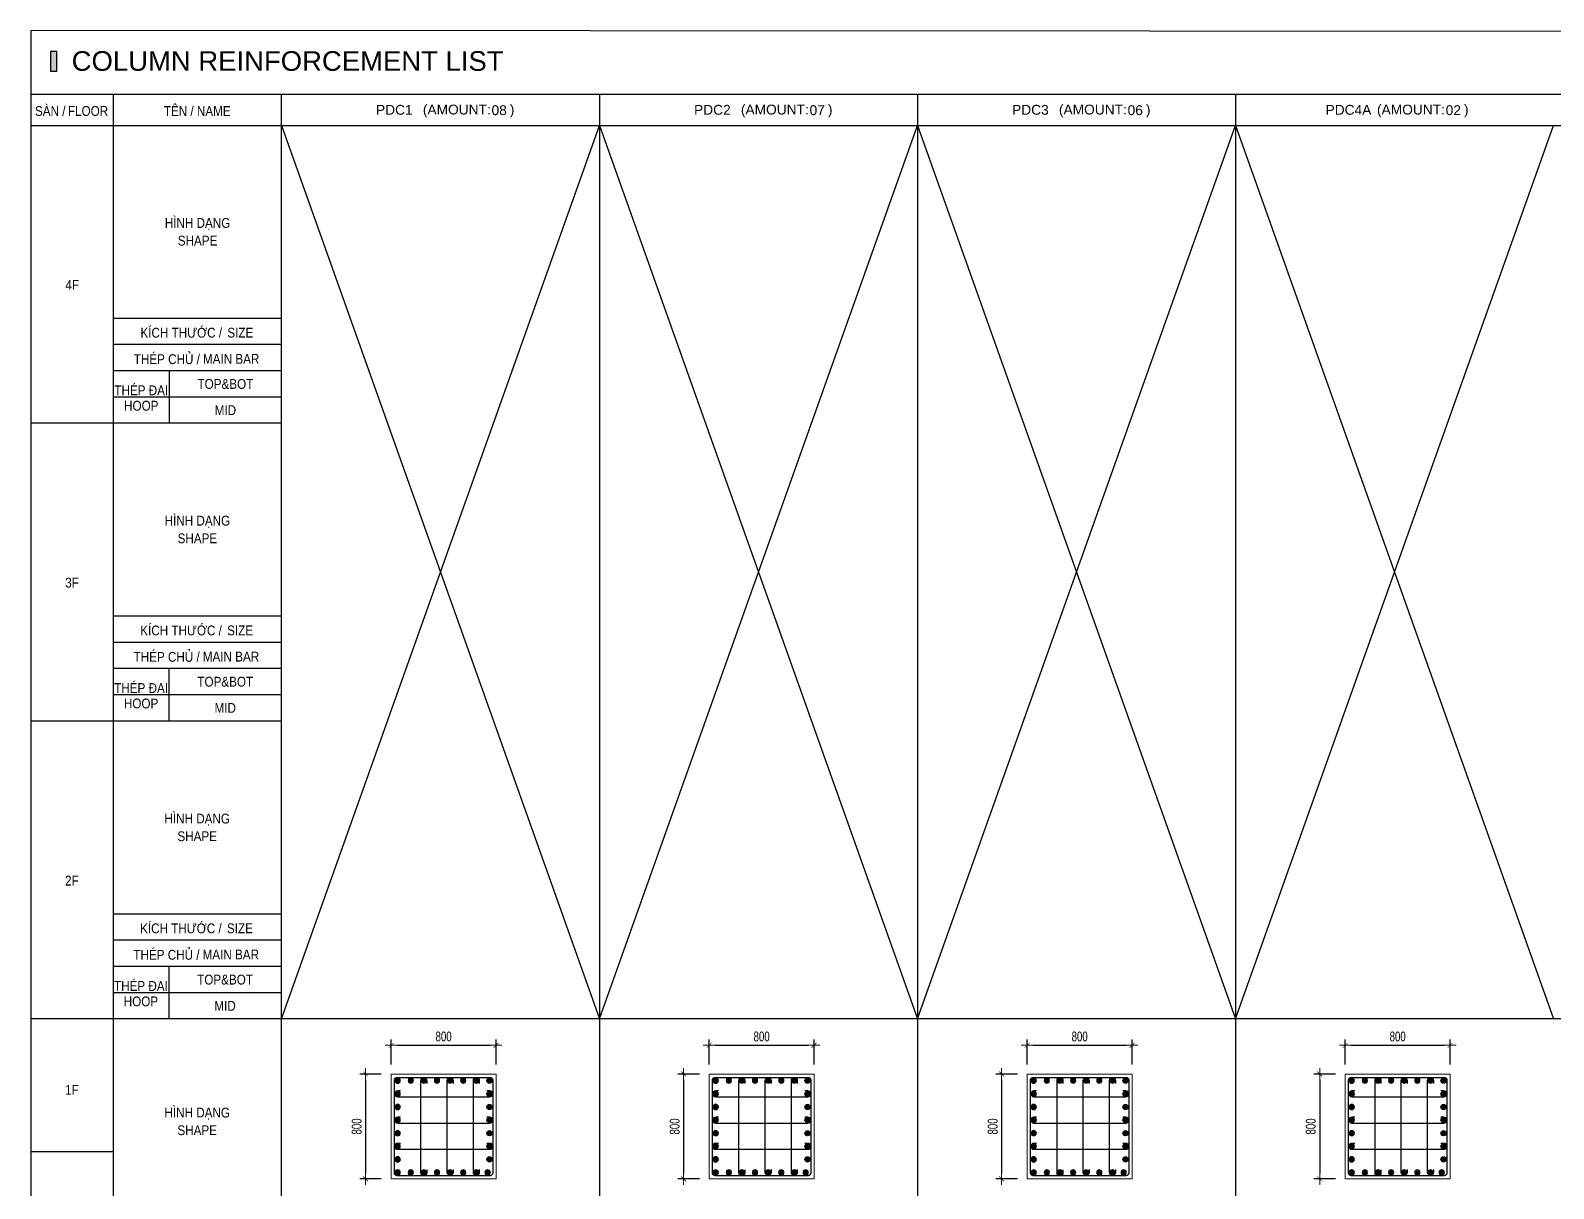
# Model space of a CAD drawing. Header units: millimetres. Extents: x 49323 to 538172, y -39336 to 181761.
# Drawn here: x 262047 to 273665, y 157141 to 165974 of the extents above; entities that cross this region are included whole.
import ezdxf
from ezdxf.enums import TextEntityAlignment as Align

# ---------------------------------------------------------------- set-up
doc = ezdxf.new("R2010")
doc.units = ezdxf.units.MM
doc.linetypes.add('CENTER2', pattern=[1.125, 0.75, -0.125, 0.125, -0.125])
doc.layers.get('Defpoints').update_dxf_attribs({"color": 151, "lineweight": 9})
for name, color, linetype in [('2', 2, 'Continuous'), ('A-ANNO-LEAD', 4, 'Continuous'), ('CEN', 1, 'CENTER2'), ('STL', 3, 'Continuous'), ('TIT1', 3, 'Continuous'), ('TXT', 3, 'Continuous')]:
    doc.layers.add(name, color=color, linetype=linetype)
for name, color, linetype, lineweight in [('NDC_S_CONTINUOUS', 3, 'Continuous', 20), ('NDC_S_DIM', 1, 'Continuous', 15), ('NDC_S_VN TEXT', 7, 'Continuous', 20)]:
    doc.layers.add(name, color=color, linetype=linetype, lineweight=lineweight)
doc.styles.add('ARIAL', font='arial.ttf', dxfattribs={"width": 0.8})
doc.styles.add('NDC_ARIAL', font='arial.ttf', dxfattribs={"width": 0.85})
doc.styles.add('NDC_DIM', font='', dxfattribs={"width": 0.75})
doc.styles.get('NDC_DIM').set_extended_font_data('Dotum')
doc.dimstyles.new('NDC_dim_30', dxfattribs={"dimscale": 30, "dimtxt": 2.5, "dimasz": 1.5, "dimexe": 1.5, "dimexo": 2.5, "dimgap": 1, "dimtad": 1, "dimdec": 0, "dimzin": 0, "dimdsep": 46, "dimtxsty": 'NDC_DIM', "dimblk": 'DIMMARK', "dimcen": 0.09, "dimdle": 1.2, "dimclrd": 1, "dimclre": 1, "dimclrt": 3, "dimadec": 0, "dimazin": 0, "dimtfac": 1, "dimtdec": 0, "dimtix": 1, "dimtofl": 0, "dimtmove": 0, "dimatfit": 3, "dimfxl": 8, "dimfxlon": 1, "dimtolj": 1, "dimtzin": 0, "dimarcsym": 0})

# ---------------------------------------------------------------- blocks, each defined once
blk = doc.blocks.new('8')
at = {"layer": '2'}
blk.add_hatch(color=256, dxfattribs=at).paths.add_polyline_path([(20, 0, 0.386127), (2, 20), (-2, 20, 0.386127), (-20, 0, 1)])
blk.add_circle((0, 0), 20, dxfattribs=at)
blk = doc.blocks.new('5')
at = {"layer": 'CEN', "rotation": 180}
blk.add_blockref('8', (0, 0), dxfattribs=at)
blk = doc.blocks.new('DIMMARK')
at = {"layer": 'NDC_S_DIM', "color": 1}
blk.add_line((-1.5, 0), (1, 0), dxfattribs=at)
at = {"layer": 'NDC_S_DIM', "color": 2, "const_width": 0.1}
blk.add_lwpolyline([(-0.42, -0.42), (0.42, 0.42)], dxfattribs=at)
blk = doc.blocks.new('*D1324')
at = {"layer": 'Defpoints', "color": 0, "ltscale": 40, "transparency": 16777216}
for p in [(265598, 158233), (264798, 158011), (265598, 158011)]:
    blk.add_point(p, dxfattribs=at)
at = {"layer": 'NDC_S_DIM', "color": 1, "lineweight": -2, "ltscale": 40, "transparency": 16777216}
for p, q in [((264798, 158086), (264798, 158278)), ((265598, 158086), (265598, 158278)), ((264843, 158233), (265553, 158233))]:
    blk.add_line(p, q, dxfattribs=at)
at = {"layer": 'NDC_S_DIM', "color": 1, "lineweight": -2, "ltscale": 40, "transparency": 16777216, "xscale": 45, "yscale": 45, "zscale": 45, "rotation": 180}
blk.add_blockref('DIMMARK', (264798, 158233), dxfattribs=at)
at = {"layer": 'NDC_S_DIM', "color": 1, "lineweight": -2, "ltscale": 40, "transparency": 16777216, "xscale": 45, "yscale": 45, "zscale": 45}
blk.add_blockref('DIMMARK', (265598, 158233), dxfattribs=at)
at = {"layer": 'NDC_S_DIM', "color": 3, "ltscale": 40, "transparency": 16777216, "insert": (265198, 158300), "char_height": 75, "attachment_point": 5, "style": 'NDC_DIM'}
blk.add_mtext('\\A1;800', dxfattribs=at)
blk = doc.blocks.new('*D1325')
at = {"layer": 'Defpoints', "color": 0, "ltscale": 40, "transparency": 16777216}
for p in [(264798, 158014), (264603, 157214), (264798, 157214)]:
    blk.add_point(p, dxfattribs=at)
at = {"layer": 'NDC_S_DIM', "color": 1, "lineweight": -2, "ltscale": 40, "transparency": 16777216}
for p, q in [((264723, 158014), (264558, 158014)), ((264603, 157969), (264603, 157259)), ((264723, 157214), (264558, 157214))]:
    blk.add_line(p, q, dxfattribs=at)
at = {"layer": 'NDC_S_DIM', "color": 1, "lineweight": -2, "ltscale": 40, "transparency": 16777216, "xscale": 45, "yscale": 45, "zscale": 45}
for p, rotation in [((264603, 158014), 90), ((264603, 157214), 270)]:
    blk.add_blockref('DIMMARK', p, dxfattribs=dict(at, rotation=rotation))
at = {"layer": 'NDC_S_DIM', "color": 3, "ltscale": 40, "transparency": 16777216, "insert": (264535, 157614), "char_height": 75, "attachment_point": 5, "rotation": 90, "style": 'NDC_DIM'}
blk.add_mtext('\\A1;800', dxfattribs=at)
blk = doc.blocks.new('DÁDAS')
at = {"layer": 'TIT1', "color": 2, "style": 'NDC_ARIAL'}
blk.add_text('(AMOUNT:     )', height=75, dxfattribs=at).set_placement((-42061, 55767), align=Align.MIDDLE)
blk = doc.blocks.new('*D1332')
at = {"layer": 'Defpoints', "color": 0, "ltscale": 40, "transparency": 16777216}
for p in [(268024, 158233), (267224, 158011), (268024, 158011)]:
    blk.add_point(p, dxfattribs=at)
at = {"layer": 'NDC_S_DIM', "color": 1, "lineweight": -2, "ltscale": 40, "transparency": 16777216}
for p, q in [((267224, 158086), (267224, 158278)), ((268024, 158086), (268024, 158278)), ((267269, 158233), (267979, 158233))]:
    blk.add_line(p, q, dxfattribs=at)
at = {"layer": 'NDC_S_DIM', "color": 1, "lineweight": -2, "ltscale": 40, "transparency": 16777216, "xscale": 45, "yscale": 45, "zscale": 45, "rotation": 180}
blk.add_blockref('DIMMARK', (267224, 158233), dxfattribs=at)
at = {"layer": 'NDC_S_DIM', "color": 1, "lineweight": -2, "ltscale": 40, "transparency": 16777216, "xscale": 45, "yscale": 45, "zscale": 45}
blk.add_blockref('DIMMARK', (268024, 158233), dxfattribs=at)
at = {"layer": 'NDC_S_DIM', "color": 3, "ltscale": 40, "transparency": 16777216, "insert": (267624, 158300), "char_height": 75, "attachment_point": 5, "style": 'NDC_DIM'}
blk.add_mtext('\\A1;800', dxfattribs=at)
blk = doc.blocks.new('*D1333')
at = {"layer": 'Defpoints', "color": 0, "ltscale": 40, "transparency": 16777216}
for p in [(267224, 158014), (267029, 157214), (267224, 157214)]:
    blk.add_point(p, dxfattribs=at)
at = {"layer": 'NDC_S_DIM', "color": 1, "lineweight": -2, "ltscale": 40, "transparency": 16777216}
for p, q in [((267149, 158014), (266984, 158014)), ((267029, 157969), (267029, 157259)), ((267149, 157214), (266984, 157214))]:
    blk.add_line(p, q, dxfattribs=at)
at = {"layer": 'NDC_S_DIM', "color": 1, "lineweight": -2, "ltscale": 40, "transparency": 16777216, "xscale": 45, "yscale": 45, "zscale": 45}
for p, rotation in [((267029, 158014), 90), ((267029, 157214), 270)]:
    blk.add_blockref('DIMMARK', p, dxfattribs=dict(at, rotation=rotation))
at = {"layer": 'NDC_S_DIM', "color": 3, "ltscale": 40, "transparency": 16777216, "insert": (266961, 157614), "char_height": 75, "attachment_point": 5, "rotation": 90, "style": 'NDC_DIM'}
blk.add_mtext('\\A1;800', dxfattribs=at)
blk = doc.blocks.new('*D1340')
at = {"layer": 'Defpoints', "color": 0, "ltscale": 40, "transparency": 16777216}
for p in [(270450, 158233), (269650, 158011), (270450, 158011)]:
    blk.add_point(p, dxfattribs=at)
at = {"layer": 'NDC_S_DIM', "color": 1, "lineweight": -2, "ltscale": 40, "transparency": 16777216}
for p, q in [((269650, 158086), (269650, 158278)), ((270450, 158086), (270450, 158278)), ((269695, 158233), (270405, 158233))]:
    blk.add_line(p, q, dxfattribs=at)
at = {"layer": 'NDC_S_DIM', "color": 1, "lineweight": -2, "ltscale": 40, "transparency": 16777216, "xscale": 45, "yscale": 45, "zscale": 45, "rotation": 180}
blk.add_blockref('DIMMARK', (269650, 158233), dxfattribs=at)
at = {"layer": 'NDC_S_DIM', "color": 1, "lineweight": -2, "ltscale": 40, "transparency": 16777216, "xscale": 45, "yscale": 45, "zscale": 45}
blk.add_blockref('DIMMARK', (270450, 158233), dxfattribs=at)
at = {"layer": 'NDC_S_DIM', "color": 3, "ltscale": 40, "transparency": 16777216, "insert": (270050, 158300), "char_height": 75, "attachment_point": 5, "style": 'NDC_DIM'}
blk.add_mtext('\\A1;800', dxfattribs=at)
blk = doc.blocks.new('*D1341')
at = {"layer": 'Defpoints', "color": 0, "ltscale": 40, "transparency": 16777216}
for p in [(269650, 158014), (269455, 157214), (269650, 157214)]:
    blk.add_point(p, dxfattribs=at)
at = {"layer": 'NDC_S_DIM', "color": 1, "lineweight": -2, "ltscale": 40, "transparency": 16777216}
for p, q in [((269575, 158014), (269410, 158014)), ((269455, 157969), (269455, 157259)), ((269575, 157214), (269410, 157214))]:
    blk.add_line(p, q, dxfattribs=at)
at = {"layer": 'NDC_S_DIM', "color": 1, "lineweight": -2, "ltscale": 40, "transparency": 16777216, "xscale": 45, "yscale": 45, "zscale": 45}
for p, rotation in [((269455, 158014), 90), ((269455, 157214), 270)]:
    blk.add_blockref('DIMMARK', p, dxfattribs=dict(at, rotation=rotation))
at = {"layer": 'NDC_S_DIM', "color": 3, "ltscale": 40, "transparency": 16777216, "insert": (269387, 157614), "char_height": 75, "attachment_point": 5, "rotation": 90, "style": 'NDC_DIM'}
blk.add_mtext('\\A1;800', dxfattribs=at)
blk = doc.blocks.new('*D1348')
at = {"layer": 'Defpoints', "color": 0, "ltscale": 40, "transparency": 16777216}
for p in [(272876, 158233), (272076, 158011), (272876, 158011)]:
    blk.add_point(p, dxfattribs=at)
at = {"layer": 'NDC_S_DIM', "color": 1, "lineweight": -2, "ltscale": 40, "transparency": 16777216}
for p, q in [((272076, 158086), (272076, 158278)), ((272876, 158086), (272876, 158278)), ((272121, 158233), (272831, 158233))]:
    blk.add_line(p, q, dxfattribs=at)
at = {"layer": 'NDC_S_DIM', "color": 1, "lineweight": -2, "ltscale": 40, "transparency": 16777216, "xscale": 45, "yscale": 45, "zscale": 45, "rotation": 180}
blk.add_blockref('DIMMARK', (272076, 158233), dxfattribs=at)
at = {"layer": 'NDC_S_DIM', "color": 1, "lineweight": -2, "ltscale": 40, "transparency": 16777216, "xscale": 45, "yscale": 45, "zscale": 45}
blk.add_blockref('DIMMARK', (272876, 158233), dxfattribs=at)
at = {"layer": 'NDC_S_DIM', "color": 3, "ltscale": 40, "transparency": 16777216, "insert": (272476, 158300), "char_height": 75, "attachment_point": 5, "style": 'NDC_DIM'}
blk.add_mtext('\\A1;800', dxfattribs=at)
blk = doc.blocks.new('*D1349')
at = {"layer": 'Defpoints', "color": 0, "ltscale": 40, "transparency": 16777216}
for p in [(272076, 158014), (271881, 157214), (272076, 157214)]:
    blk.add_point(p, dxfattribs=at)
at = {"layer": 'NDC_S_DIM', "color": 1, "lineweight": -2, "ltscale": 40, "transparency": 16777216}
for p, q in [((272001, 158014), (271836, 158014)), ((271881, 157969), (271881, 157259)), ((272001, 157214), (271836, 157214))]:
    blk.add_line(p, q, dxfattribs=at)
at = {"layer": 'NDC_S_DIM', "color": 1, "lineweight": -2, "ltscale": 40, "transparency": 16777216, "xscale": 45, "yscale": 45, "zscale": 45}
for p, rotation in [((271881, 158014), 90), ((271881, 157214), 270)]:
    blk.add_blockref('DIMMARK', p, dxfattribs=dict(at, rotation=rotation))
at = {"layer": 'NDC_S_DIM', "color": 3, "ltscale": 40, "transparency": 16777216, "insert": (271813, 157614), "char_height": 75, "attachment_point": 5, "rotation": 90, "style": 'NDC_DIM'}
blk.add_mtext('\\A1;800', dxfattribs=at)

msp = doc.modelspace()

# ---------------------------------------------------------------- hatches: boundary and pattern name
at = {"layer": 'TXT'}
msp.add_hatch(color=7, dxfattribs=at).paths.add_polyline_path([(262248.8, 165663.9), (262248.8, 165813.9), (262198.8, 165813.9), (262198.8, 165663.9)])

# ---------------------------------------------------------------- linework, layer by layer
at = {"layer": '2', "lineweight": -2, "ltscale": 1000}
for points in [[(265572.9, 157968.7), (265572.9, 157258.7, -0.4142136), (265552.9, 157238.7), (264842.9, 157238.7, -0.4142136), (264822.9, 157258.7), (264822.9, 157968.7, -0.4142136), (264842.9, 157988.7), (265552.9, 157988.7, -0.4142136)], [(267999, 157968.7), (267999, 157258.7, -0.4142136), (267979, 157238.7), (267269, 157238.7, -0.4142136), (267249, 157258.7), (267249, 157968.7, -0.4142136), (267269, 157988.7), (267979, 157988.7, -0.4142136)], [(270425.1, 157968.7), (270425.1, 157258.7, -0.4142136), (270405.1, 157238.7), (269695.1, 157238.7, -0.4142136), (269675.1, 157258.7), (269675.1, 157968.7, -0.4142136), (269695.1, 157988.7), (270405.1, 157988.7, -0.4142136)], [(272851.2, 157968.7), (272851.2, 157258.7, -0.4142136), (272831.2, 157238.7), (272121.2, 157238.7, -0.4142136), (272101.2, 157258.7), (272101.2, 157968.7, -0.4142136), (272121.2, 157988.7), (272831.2, 157988.7, -0.4142136)]]:
    msp.add_lwpolyline(points, format="xyb", close=True, dxfattribs=at)
at = {"layer": '2'}
for points in [[(265070.2, 157283.4), (265070.2, 157261.2, -1), (265025.2, 157261.2), (265025.2, 157963.2, -1), (265070.2, 157963.2), (265070.2, 157941.1)], [(265270.2, 157284.9), (265270.2, 157262.7, -1), (265225.2, 157262.7), (265225.2, 157964.7, -1), (265270.2, 157964.7), (265270.2, 157942.6)], [(265470.2, 157284.9), (265470.2, 157262.7, -1), (265425.2, 157262.7), (265425.2, 157964.7, -1), (265470.2, 157964.7), (265470.2, 157942.6)], [(267496.3, 157283.4), (267496.3, 157261.2, -1), (267451.2, 157261.2), (267451.2, 157963.2, -1), (267496.3, 157963.2), (267496.3, 157941.1)], [(267696.3, 157284.9), (267696.3, 157262.7, -1), (267651.2, 157262.7), (267651.2, 157964.7, -1), (267696.3, 157964.7), (267696.3, 157942.6)], [(267896.3, 157284.9), (267896.3, 157262.7, -1), (267851.2, 157262.7), (267851.2, 157964.7, -1), (267896.3, 157964.7), (267896.3, 157942.6)], [(269922.4, 157283.4), (269922.4, 157261.2, -1), (269877.3, 157261.2), (269877.3, 157963.2, -1), (269922.4, 157963.2), (269922.4, 157941.1)], [(270122.4, 157284.9), (270122.4, 157262.7, -1), (270077.3, 157262.7), (270077.3, 157964.7, -1), (270122.4, 157964.7), (270122.4, 157942.6)], [(270322.4, 157284.9), (270322.4, 157262.7, -1), (270277.3, 157262.7), (270277.3, 157964.7, -1), (270322.4, 157964.7), (270322.4, 157942.6)], [(272348.5, 157283.4), (272348.5, 157261.2, -1), (272303.4, 157261.2), (272303.4, 157963.2, -1), (272348.5, 157963.2), (272348.5, 157941.1)], [(272548.5, 157284.9), (272548.5, 157262.7, -1), (272503.4, 157262.7), (272503.4, 157964.7, -1), (272548.5, 157964.7), (272548.5, 157942.6)], [(272748.5, 157284.9), (272748.5, 157262.7, -1), (272703.4, 157262.7), (272703.4, 157964.7, -1), (272748.5, 157964.7), (272748.5, 157942.6)], [(264869.8, 157885.3), (264847.7, 157885.3, 1), (264847.7, 157840.3), (265549.7, 157840.3, 1), (265549.7, 157885.3), (265527.6, 157885.3)], [(267295.9, 157885.3), (267273.8, 157885.3, 1), (267273.8, 157840.3), (267975.8, 157840.3, 1), (267975.8, 157885.3), (267953.7, 157885.3)], [(269722, 157885.3), (269699.9, 157885.3, 1), (269699.9, 157840.3), (270401.9, 157840.3, 1), (270401.9, 157885.3), (270379.8, 157885.3)], [(272148.1, 157885.3), (272126, 157885.3, 1), (272126, 157840.3), (272828, 157840.3, 1), (272828, 157885.3), (272805.9, 157885.3)], [(264869.8, 157685.3), (264847.7, 157685.3, 1), (264847.7, 157640.3), (265549.7, 157640.3, 1), (265549.7, 157685.3), (265527.6, 157685.3)], [(267295.9, 157685.3), (267273.8, 157685.3, 1), (267273.8, 157640.3), (267975.8, 157640.3, 1), (267975.8, 157685.3), (267953.7, 157685.3)], [(269722, 157685.3), (269699.9, 157685.3, 1), (269699.9, 157640.3), (270401.9, 157640.3, 1), (270401.9, 157685.3), (270379.8, 157685.3)], [(272148.1, 157685.3), (272126, 157685.3, 1), (272126, 157640.3), (272828, 157640.3, 1), (272828, 157685.3), (272805.9, 157685.3)], [(264869.8, 157485.3), (264847.7, 157485.3, 1), (264847.7, 157440.3), (265549.7, 157440.3, 1), (265549.7, 157485.3), (265527.6, 157485.3)], [(267295.9, 157485.3), (267273.8, 157485.3, 1), (267273.8, 157440.3), (267975.8, 157440.3, 1), (267975.8, 157485.3), (267953.7, 157485.3)], [(269722, 157485.3), (269699.9, 157485.3, 1), (269699.9, 157440.3), (270401.9, 157440.3, 1), (270401.9, 157485.3), (270379.8, 157485.3)], [(272148.1, 157485.3), (272126, 157485.3, 1), (272126, 157440.3), (272828, 157440.3, 1), (272828, 157485.3), (272805.9, 157485.3)]]:
    msp.add_lwpolyline(points, format="xyb", dxfattribs=at)
at = {"layer": 'A-ANNO-LEAD'}
msp.add_lwpolyline([(262048.7, 149354.1), (283383.7, 149341), (283383.7, 165961), (262048.7, 165974.1)], close=True, dxfattribs=at)
at = {"layer": 'NDC_S_CONTINUOUS', "ltscale": 70}
for points in [[(265597.9, 158013.7), (265597.9, 157213.7), (264797.9, 157213.7), (264797.9, 158013.7), (265597.9, 158013.7)], [(268024, 158013.7), (268024, 157213.7), (267224, 157213.7), (267224, 158013.7), (268024, 158013.7)], [(270450.1, 158013.7), (270450.1, 157213.7), (269650.1, 157213.7), (269650.1, 158013.7), (270450.1, 158013.7)], [(272876.2, 158013.7), (272876.2, 157213.7), (272076.2, 157213.7), (272076.2, 158013.7), (272876.2, 158013.7)]]:
    msp.add_lwpolyline(points, dxfattribs=at)
at = {"layer": 'TIT1', "color": 2}
msp.add_line((262048.8, 165488.9), (283383.8, 165488.9), dxfattribs=at)
at = {"layer": 'TIT1'}
for p, q in [((262676.6, 165488.9), (262676.6, 149354.1)), ((263960.5, 149354.1), (263960.5, 165488.9)), ((266386.6, 165488.9), (266386.6, 149354.1)), ((268812.7, 165488.9), (268812.7, 149354.1)), ((271238.8, 165488.9), (271238.8, 149354.1)), ((262048.8, 165248.9), (283383.8, 165248.9)), ((263960.5, 162977.8), (262049.4, 162977.8)), ((263960.5, 160706.8), (262048, 160706.8)), ((280943.2, 158434.3), (262046.6, 158434.3)), ((262676.6, 157421.5), (262048.7, 157421.5))]:
    msp.add_line(p, q, dxfattribs=at)
at = {"layer": 'TIT1', "color": 8}
for p, q in [((263960.5, 158434.3), (266386.6, 165248.9)), ((263960.5, 165248.9), (266386.6, 158434.3)), ((266386.6, 158434.3), (268812.7, 165248.9)), ((266386.6, 165248.9), (268812.7, 158434.3)), ((268812.7, 158434.3), (271238.8, 165248.9)), ((268812.7, 165248.9), (271238.8, 158434.3)), ((271238.8, 158434.3), (273664.9, 165248.9)), ((271238.8, 165248.9), (273664.9, 158434.3)), ((263960.5, 163777.8), (262677.2, 163777.8)), ((263960.5, 163577.8), (262677.2, 163577.8)), ((263960.5, 163377.8), (262677.2, 163377.8)), ((263106.5, 162977.8), (263106.5, 163377.8)), ((263960.5, 163177.8), (262677.2, 163177.8)), ((263960.5, 161506.8), (262675.8, 161506.8)), ((263960.5, 161306.8), (262675.8, 161306.8)), ((263960.5, 161106.8), (262675.8, 161106.8)), ((263105.1, 160706.8), (263105.1, 161106.8)), ((263960.5, 160906.8), (262675.8, 160906.8)), ((263960.5, 159234.3), (262674.4, 159234.3)), ((263960.5, 159034.3), (262674.4, 159034.3)), ((263960.5, 158834.3), (262674.4, 158834.3)), ((263103.7, 158434.3), (263103.7, 158834.3)), ((263960.5, 158634.3), (262674.4, 158634.3))]:
    msp.add_line(p, q, dxfattribs=at)
at = {"layer": 'TXT', "color": 7}
msp.add_lwpolyline([(262248.8, 165663.9), (262248.8, 165813.9), (262198.8, 165813.9), (262198.8, 165663.9)], close=True, dxfattribs=at)
msp.add_lwpolyline([(262248.8, 165663.9), (262248.8, 165813.9), (262198.8, 165813.9), (262198.8, 165663.9)], close=True, dxfattribs=at)

# ---------------------------------------------------------------- block references
at = {"layer": 'NDC_S_DIM'}
for p in [(307450.1, 109594.5), (309876.2, 109594.5), (312302.3, 109594.5), (314728.4, 109594.5)]:
    msp.add_blockref('DÁDAS', p, dxfattribs=at)
at = {"layer": 'STL', "xscale": -1}
for p in [(264847.7, 157963.7), (267273.8, 157963.7), (269699.9, 157963.7), (272126, 157963.7), (264847.7, 157862.8), (264847.7, 157762.8), (267273.8, 157862.8), (267273.8, 157762.8), (269699.9, 157862.8), (269699.9, 157762.8), (272126, 157862.8), (272126, 157762.8), (264847.7, 157662.8), (267273.8, 157662.8), (269699.9, 157662.8), (272126, 157662.8), (264847.7, 157562.8), (267273.8, 157562.8), (269699.9, 157562.8), (272126, 157562.8), (264847.7, 157462.8), (267273.8, 157462.8), (269699.9, 157462.8), (272126, 157462.8), (264847.7, 157362.8), (267273.8, 157362.8), (269699.9, 157362.8), (272126, 157362.8), (264847.7, 157262.8), (267273.8, 157262.8), (269699.9, 157262.8), (272126, 157262.8)]:
    msp.add_blockref('5', p, dxfattribs=at)
at = {"layer": 'STL', "xscale": -1, "rotation": 270}
for p in [(264947.7, 157964.7), (265047.7, 157964.7), (265147.7, 157964.7), (265247.7, 157964.7), (265347.7, 157964.7), (265447.7, 157964.7), (267373.8, 157964.7), (267473.8, 157964.7), (267573.8, 157964.7), (267673.8, 157964.7), (267773.8, 157964.7), (267873.8, 157964.7), (269799.9, 157964.7), (269899.9, 157964.7), (269999.9, 157964.7), (270099.9, 157964.7), (270199.9, 157964.7), (270299.9, 157964.7), (272226, 157964.7), (272326, 157964.7), (272426, 157964.7), (272526, 157964.7), (272626, 157964.7), (272726, 157964.7), (264847.7, 157262.8), (264947.7, 157262.8), (265047.7, 157262.8), (265147.7, 157262.8), (265247.7, 157262.8), (265347.7, 157262.8), (265447.7, 157262.8), (265533.6, 157262.8), (267273.8, 157262.8), (267373.8, 157262.8), (267473.8, 157262.8), (267573.8, 157262.8), (267673.8, 157262.8), (267773.8, 157262.8), (267873.8, 157262.8), (267959.7, 157262.8), (269699.9, 157262.8), (269799.9, 157262.8), (269899.9, 157262.8), (269999.9, 157262.8), (270099.9, 157262.8), (270199.9, 157262.8), (270299.9, 157262.8), (270385.8, 157262.8), (272126, 157262.8), (272226, 157262.8), (272326, 157262.8), (272426, 157262.8), (272526, 157262.8), (272626, 157262.8), (272726, 157262.8), (272811.9, 157262.8)]:
    msp.add_blockref('5', p, dxfattribs=at)
at = {"layer": 'STL'}
for p in [(265548.1, 157963.7), (267974.2, 157963.7), (270400.3, 157963.7), (272826.4, 157963.7), (265548.1, 157862.8), (265548.1, 157762.8), (267974.2, 157862.8), (267974.2, 157762.8), (270400.3, 157862.8), (270400.3, 157762.8), (272826.4, 157862.8), (272826.4, 157762.8), (265548.1, 157662.8), (267974.2, 157662.8), (270400.3, 157662.8), (272826.4, 157662.8), (265548.1, 157562.8), (267974.2, 157562.8), (270400.3, 157562.8), (272826.4, 157562.8), (265548.1, 157462.8), (267974.2, 157462.8), (270400.3, 157462.8), (272826.4, 157462.8), (265548.1, 157362.8), (267974.2, 157362.8), (270400.3, 157362.8), (272826.4, 157362.8)]:
    msp.add_blockref('5', p, dxfattribs=at)

# ---------------------------------------------------------------- texts
at = {"layer": 'NDC_S_VN TEXT', "style": 'NDC_ARIAL', "width": 0.85}
for s, p in [('SÀN /', (262197.4, 165368.9)), ('HÌNH DẠNG', (263321.3, 164507.6)), ('KÍCH THƯỚC /', (263196.8, 163677.8)), ('THÉP CHỦ /', (263086.8, 163477.8)), ('THÉP ĐAI', (262892, 163238.9)), ('HÌNH DẠNG', (263319.9, 162236.6)), ('KÍCH THƯỚC /', (263195.4, 161406.8)), ('THÉP CHỦ /', (263085.4, 161206.8)), ('THÉP ĐAI', (262890.6, 160967.9)), ('HÌNH DẠNG', (263318.5, 159964.1)), ('KÍCH THƯỚC /', (263194, 159134.3)), ('THÉP CHỦ /', (263084, 158934.3)), ('THÉP ĐAI', (262889.2, 158695.4)), ('HÌNH DẠNG', (263318.5, 157721.5))]:
    msp.add_text(s, height=75, dxfattribs=at).set_placement(p, align=Align.MIDDLE)
at = {"layer": 'TIT1', "style": 'NDC_ARIAL', "width": 0.85}
for s, p in [('FLOOR', (262485.9, 165360.1)), ('TÊN / NAME', (263318.7, 165368.9)), ('SHAPE', (263321.3, 164371.3)), ('4F', (262365.4, 164033.5)), ('SIZE', (263647.3, 163669)), ('MAIN BAR', (263577.6, 163469)), ('TOP&BOT', (263533.8, 163277.8)), ('HOOP', (262892, 163111.6)), ('MID', (263533.8, 163077.8)), ('SHAPE', (263319.9, 162100.3)), ('3F', (262364, 161762.5)), ('SIZE', (263645.9, 161398)), ('MAIN BAR', (263576.2, 161198)), ('TOP&BOT', (263532.4, 161006.8)), ('HOOP', (262890.6, 160840.6)), ('MID', (263532.4, 160806.8)), ('SHAPE', (263318.5, 159827.9)), ('2F', (262362.6, 159490)), ('SIZE', (263644.5, 159125.5)), ('MAIN BAR', (263574.8, 158925.5)), ('TOP&BOT', (263531, 158734.3)), ('HOOP', (262889.2, 158568.1)), ('MID', (263531, 158534.3)), ('1F', (262362.6, 157893.9)), ('SHAPE', (263318.5, 157585.3))]:
    msp.add_text(s, height=75, dxfattribs=at).set_placement(p, align=Align.MIDDLE)
at = {"layer": 'TIT1', "color": 2, "style": 'NDC_ARIAL'}
for s, p in [('PDC1', (264822.3, 165368.9)), ('08', (265622.1, 165366.2)), ('PDC2', (267248.4, 165368.9)), ('07', (268048.2, 165366.2)), ('PDC3', (269674.5, 165368.9)), ('06', (270474.3, 165366.2)), ('PDC4A', (272100.6, 165368.9)), ('02', (272900.4, 165366.2))]:
    msp.add_text(s, height=75, dxfattribs=at).set_placement(p, align=Align.MIDDLE)
at = {"layer": 'TXT', "color": 3, "style": 'ARIAL'}
msp.add_text('COLUMN REINFORCEMENT LIST', height=150, dxfattribs=at).set_placement((262361, 165666.2))

# ---------------------------------------------------------------- dimensions: what is measured, and where the dimension line sits
at = {"layer": 'NDC_S_DIM', "ltscale": 40}
for base, p1, p2, picture, middle in [((265597.9, 158232.6), (264797.9, 158011.2), (265597.9, 158011.2), '*D1324', (265197.9, 158300.1)), ((268024, 158232.6), (267224, 158011.2), (268024, 158011.2), '*D1332', (267624, 158300.1)), ((270450.1, 158232.6), (269650.1, 158011.2), (270450.1, 158011.2), '*D1340', (270050.1, 158300.1)), ((272876.2, 158232.6), (272076.2, 158011.2), (272876.2, 158011.2), '*D1348', (272476.2, 158300.1))]:
    dim = msp.add_linear_dim(base=base, p1=p1, p2=p2, dimstyle='NDC_dim_30', dxfattribs=at)
    dim.commit()
    dim.dimension.update_dxf_attribs({"geometry": picture, "text_midpoint": middle})
for base, p1, p2, picture, middle in [((264602.5, 157213.7), (264797.9, 158013.7), (264797.9, 157213.7), '*D1325', (264535, 157613.7)), ((267028.6, 157213.7), (267224, 158013.7), (267224, 157213.7), '*D1333', (266961.1, 157613.7)), ((269454.7, 157213.7), (269650.1, 158013.7), (269650.1, 157213.7), '*D1341', (269387.2, 157613.7)), ((271880.8, 157213.7), (272076.2, 158013.7), (272076.2, 157213.7), '*D1349', (271813.3, 157613.7))]:
    dim = msp.add_linear_dim(base=base, p1=p1, p2=p2, angle=90, dimstyle='NDC_dim_30', dxfattribs=at)
    dim.commit()
    dim.dimension.update_dxf_attribs({"geometry": picture, "text_midpoint": middle})

doc.saveas('drawing.dxf')
